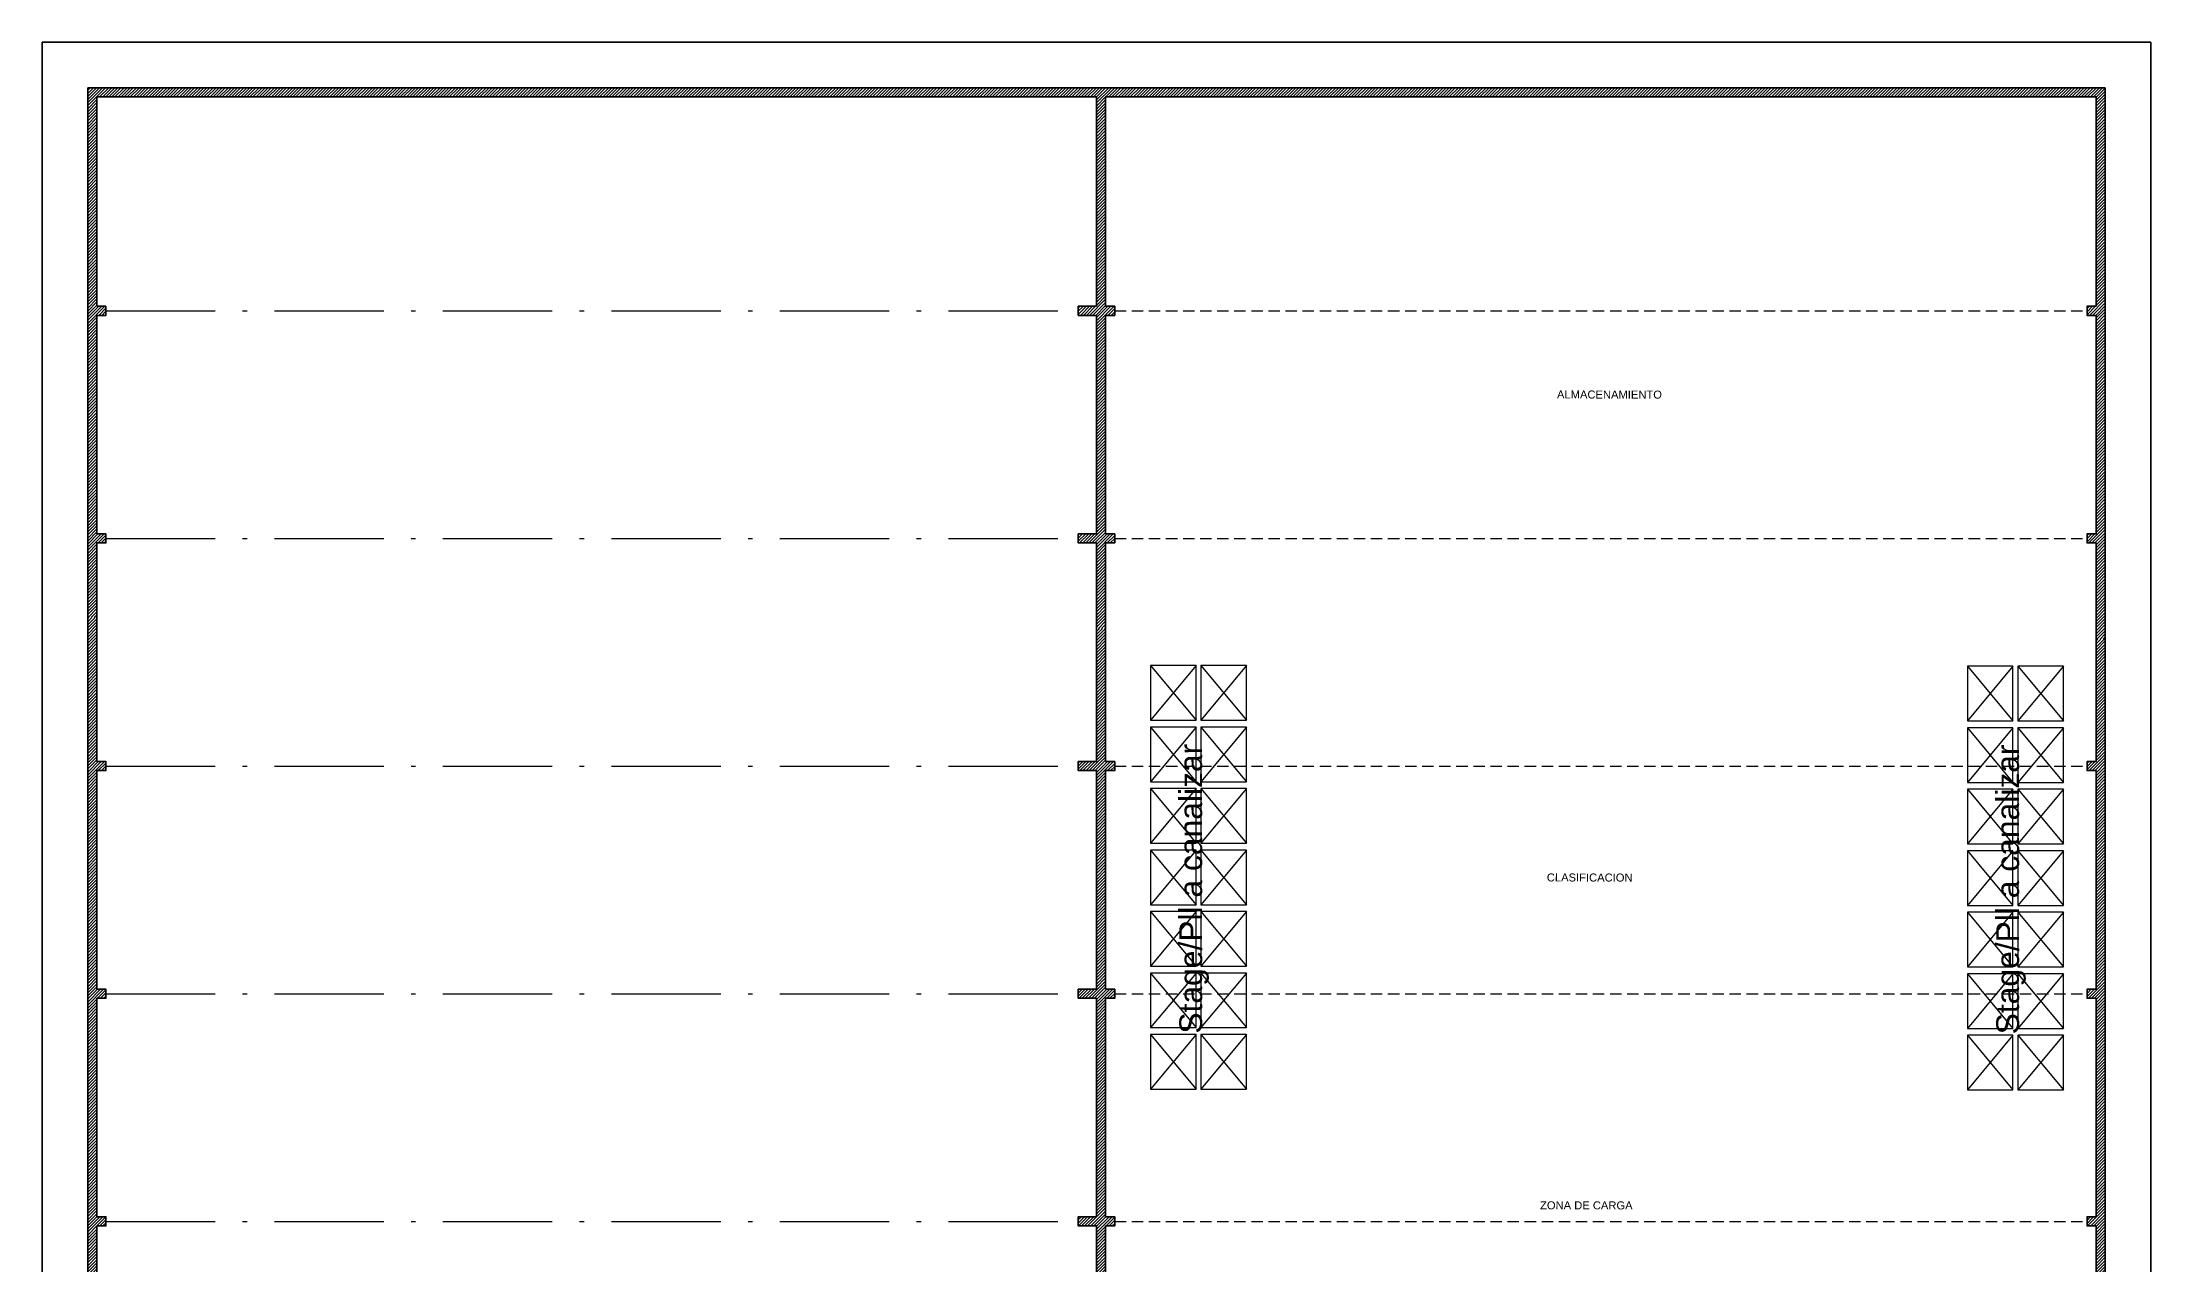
# Model space of a CAD drawing. Header units: millimetres. Extents: x 3046.5 to 3093.1, y 1438.1 to 1491.9.
# Drawn here: x 3046.66 to 3092.96, y 1465.06 to 1491.92 of the extents above; entities that cross this region are included whole.
import ezdxf

# ---------------------------------------------------------------- set-up
doc = ezdxf.new("R2010")
doc.units = ezdxf.units.MM
doc.linetypes.add('ACAD_ISO10W100', pattern=[18, 12, -3, 0, -3])
doc.linetypes.add('DASHED2', pattern=[0.375, 0.25, -0.125])
for name, color, linetype, lineweight in [('- VA- Referencias', 2, 'Continuous', 0), ('hatch muros', 10, 'Continuous', 9), ('MUROS', 4, 'Continuous', 35), ('texto', 2, 'Continuous', 9)]:
    doc.layers.add(name, color=color, linetype=linetype, lineweight=lineweight)
doc.layers.add('EQ - Pallets', color=253, linetype='Continuous')
doc.styles.get("Standard").update_dxf_attribs({"font": 'arial.ttf'})

# ---------------------------------------------------------------- blocks, each defined once
blk = doc.blocks.new('Clipboard2528')
at = {"layer": 'EQ - Pallets'}
blk.add_lwpolyline([(1.2, 1), (0, 1), (0, 0), (1.2, 0)], close=True, dxfattribs=at)
for points in [[(1.2, 1), (0, 0)], [(1.2, 0), (0, 1)]]:
    blk.add_lwpolyline(points, dxfattribs=at)

msp = doc.modelspace()

# ---------------------------------------------------------------- hatches: boundary and pattern name
at = {"layer": 'hatch muros'}
h = msp.add_hatch(dxfattribs=at)
h.set_pattern_fill('ANSI31', color=252, scale=0.015)
h.set_pattern_definition([(45, (3047.66479, 1478.805716), (-0.03367596, 0.03367596), [])])
h.paths.add_polyline_path([(3047.665, 1479.284), (3047.665, 1490.919), (3069.815, 1490.919), (3078.841, 1490.919), (3078.841, 1490.719), (3070.015, 1490.719), (3070.015, 1486.119), (3070.215, 1486.119), (3070.215, 1485.919), (3070.015, 1485.919), (3070.015, 1481.119), (3070.215, 1481.119), (3070.215, 1480.919), (3070.015, 1480.919), (3070.015, 1479.042), (3069.815, 1479.045), (3069.815, 1480.919), (3069.415, 1480.919), (3069.415, 1481.119), (3069.815, 1481.119), (3069.815, 1485.919), (3069.415, 1485.919), (3069.415, 1486.119), (3069.815, 1486.119), (3069.815, 1490.719), (3047.865, 1490.719), (3047.865, 1486.119), (3048.065, 1486.119), (3048.065, 1485.919), (3047.865, 1485.919), (3047.865, 1481.119), (3048.065, 1481.119), (3048.065, 1480.919), (3047.865, 1480.919), (3047.865, 1479.281)])
h.paths.add_polyline_path([(3091.565, 1481.019), (3091.565, 1481.119), (3091.765, 1481.119), (3091.765, 1485.919), (3091.565, 1485.919), (3091.565, 1486.119), (3091.765, 1486.119), (3091.765, 1490.719), (3078.841, 1490.719), (3078.841, 1490.919), (3091.965, 1490.919), (3091.965, 1478.806), (3091.765, 1478.808), (3091.765, 1480.919), (3091.565, 1480.919)])
h = msp.add_hatch(dxfattribs=at)
h.set_pattern_fill('ANSI31', color=252, scale=0.015)
h.set_pattern_definition([(45, (3047.66479, 1449.08229), (-0.03367596, 0.03367596), [])])
h.paths.add_polyline_path([(3069.815, 1479.045), (3069.815, 1476.119), (3069.415, 1476.119), (3069.415, 1475.919), (3069.815, 1475.919), (3069.815, 1471.119), (3069.415, 1471.119), (3069.415, 1470.919), (3069.815, 1470.919), (3069.815, 1466.119), (3069.415, 1466.119), (3069.415, 1465.919), (3069.815, 1465.919), (3069.815, 1461.119), (3069.415, 1461.119), (3069.415, 1460.919), (3069.815, 1460.919), (3069.815, 1456.119), (3069.415, 1456.119), (3069.415, 1455.919), (3069.815, 1455.919), (3069.815, 1452.524), (3070.015, 1452.541), (3070.015, 1455.919), (3070.215, 1455.919), (3070.215, 1456.119), (3070.015, 1456.119), (3070.015, 1460.919), (3070.215, 1460.919), (3070.215, 1461.119), (3070.015, 1461.119), (3070.015, 1465.919), (3070.215, 1465.919), (3070.215, 1466.119), (3070.015, 1466.119), (3070.015, 1470.919), (3070.215, 1470.919), (3070.215, 1471.119), (3070.015, 1471.119), (3070.015, 1475.919), (3070.215, 1475.919), (3070.215, 1476.119), (3070.015, 1476.119), (3070.015, 1479.042)])
h.paths.add_polyline_path([(3047.665, 1449.082), (3047.665, 1479.284), (3047.865, 1479.281), (3047.865, 1476.119), (3048.065, 1476.119), (3048.065, 1475.919), (3047.865, 1475.919), (3047.865, 1471.119), (3048.065, 1471.119), (3048.065, 1470.919), (3047.865, 1470.919), (3047.865, 1466.119), (3048.065, 1466.119), (3048.065, 1465.919), (3047.865, 1465.919), (3047.865, 1461.119), (3048.065, 1461.119), (3048.065, 1460.919), (3047.865, 1460.919), (3047.865, 1456.119), (3048.065, 1456.119), (3048.065, 1455.919), (3047.865, 1455.919), (3047.865, 1451.119), (3048.065, 1451.119), (3048.065, 1450.919), (3047.865, 1450.919), (3047.865, 1449.082)])
h.paths.add_polyline_path([(3091.765, 1478.808), (3091.965, 1478.806), (3091.965, 1449.082), (3091.765, 1449.082), (3091.765, 1450.919), (3091.565, 1450.919), (3091.565, 1451.119), (3091.765, 1451.119), (3091.765, 1455.919), (3091.565, 1455.919), (3091.565, 1456.119), (3091.765, 1456.119), (3091.765, 1460.919), (3091.565, 1460.919), (3091.565, 1461.119), (3091.765, 1461.119), (3091.765, 1465.919), (3091.565, 1465.919), (3091.565, 1466.119), (3091.765, 1466.119), (3091.765, 1470.919), (3091.565, 1470.919), (3091.565, 1471.119), (3091.765, 1471.119), (3091.765, 1475.919), (3091.565, 1475.919), (3091.565, 1476.119), (3091.765, 1476.119)])

# ---------------------------------------------------------------- linework, layer by layer
at = {"color": 2, "linetype": 'ACAD_ISO10W100', "ltscale": 0.2}
for p, q in [((3048.065, 1486.019), (3069.415, 1486.019)), ((3048.065, 1481.019), (3069.415, 1481.019)), ((3048.065, 1476.019), (3069.415, 1476.019)), ((3048.065, 1471.019), (3069.415, 1471.019)), ((3048.065, 1466.019), (3069.415, 1466.019))]:
    msp.add_line(p, q, dxfattribs=at)
at = {"color": 8, "linetype": 'DASHED2'}
for p, q in [((3070.215, 1486.019), (3091.565, 1486.019)), ((3070.215, 1481.019), (3091.565, 1481.019)), ((3070.215, 1476.019), (3091.565, 1476.019)), ((3070.215, 1471.019), (3091.565, 1471.019)), ((3070.215, 1466.019), (3091.565, 1466.019))]:
    msp.add_line(p, q, dxfattribs=at)
at = {"layer": 'MUROS', "color": 1, "ltscale": 10}
for p, q in [((3046.665, 1491.919), (3092.965, 1491.919)), ((3046.665, 1439.919), (3046.665, 1491.919)), ((3092.965, 1439.919), (3092.965, 1491.919))]:
    msp.add_line(p, q, dxfattribs=at)
at = {"layer": 'MUROS', "color": 4, "ltscale": 10}
for p, q in [((3047.665, 1490.919), (3047.665, 1440.919)), ((3047.665, 1490.919), (3047.665, 1440.919)), ((3047.665, 1440.919), (3047.665, 1490.919)), ((3047.665, 1490.919), (3069.815, 1490.919)), ((3069.815, 1490.919), (3091.965, 1490.919)), ((3091.965, 1490.919), (3091.965, 1440.919)), ((3047.865, 1486.119), (3047.865, 1490.719)), ((3047.865, 1490.719), (3069.815, 1490.719)), ((3069.815, 1486.119), (3069.815, 1490.719)), ((3070.015, 1486.119), (3070.015, 1490.719)), ((3070.015, 1490.719), (3091.765, 1490.719)), ((3091.765, 1486.119), (3091.765, 1490.719)), ((3047.865, 1481.119), (3047.865, 1485.919)), ((3069.815, 1481.119), (3069.815, 1485.919)), ((3070.015, 1481.119), (3070.015, 1485.919)), ((3091.765, 1481.119), (3091.765, 1485.919)), ((3047.865, 1476.119), (3047.865, 1480.919)), ((3069.815, 1476.119), (3069.815, 1480.919)), ((3070.015, 1476.119), (3070.015, 1480.919)), ((3091.765, 1476.119), (3091.765, 1480.919)), ((3047.865, 1471.119), (3047.865, 1475.919)), ((3069.815, 1471.119), (3069.815, 1475.919)), ((3070.015, 1471.119), (3070.015, 1475.919)), ((3091.765, 1471.119), (3091.765, 1475.919)), ((3047.865, 1466.119), (3047.865, 1470.919)), ((3069.815, 1466.119), (3069.815, 1470.919)), ((3070.015, 1466.119), (3070.015, 1470.919)), ((3091.765, 1466.119), (3091.765, 1470.919)), ((3047.865, 1461.119), (3047.865, 1465.919)), ((3069.815, 1461.119), (3069.815, 1465.919)), ((3070.015, 1461.119), (3070.015, 1465.919)), ((3091.765, 1461.119), (3091.765, 1465.919))]:
    msp.add_line(p, q, dxfattribs=at)
at = {"layer": 'MUROS'}
for p, q in [((3047.865, 1486.119), (3048.065, 1486.119)), ((3070.015, 1486.119), (3070.215, 1486.119))]:
    msp.add_line(p, q, dxfattribs=at)
at = {"layer": 'MUROS', "color": 4, "ltscale": 10}
for points in [[(3047.865, 1485.919), (3048.065, 1485.919), (3048.065, 1486.119)], [(3069.815, 1486.119), (3069.415, 1486.119), (3069.415, 1485.919), (3069.815, 1485.919)], [(3070.015, 1485.919), (3070.215, 1485.919), (3070.215, 1486.119)], [(3091.765, 1486.119), (3091.565, 1486.119), (3091.565, 1485.919), (3091.765, 1485.919)], [(3047.865, 1480.919), (3048.065, 1480.919), (3048.065, 1481.119), (3047.865, 1481.119)], [(3069.815, 1481.119), (3069.415, 1481.119), (3069.415, 1480.919), (3069.815, 1480.919)], [(3070.015, 1480.919), (3070.215, 1480.919), (3070.215, 1481.119), (3070.015, 1481.119)], [(3091.765, 1481.119), (3091.565, 1481.119), (3091.565, 1480.919), (3091.765, 1480.919)], [(3047.865, 1475.919), (3048.065, 1475.919), (3048.065, 1476.119), (3047.865, 1476.119)], [(3069.815, 1476.119), (3069.415, 1476.119), (3069.415, 1475.919), (3069.815, 1475.919)], [(3070.015, 1475.919), (3070.215, 1475.919), (3070.215, 1476.119), (3070.015, 1476.119)], [(3091.765, 1476.119), (3091.565, 1476.119), (3091.565, 1475.919), (3091.765, 1475.919)], [(3047.865, 1470.919), (3048.065, 1470.919), (3048.065, 1471.119), (3047.865, 1471.119)], [(3069.815, 1471.119), (3069.415, 1471.119), (3069.415, 1470.919), (3069.815, 1470.919)], [(3070.015, 1470.919), (3070.215, 1470.919), (3070.215, 1471.119), (3070.015, 1471.119)], [(3091.765, 1471.119), (3091.565, 1471.119), (3091.565, 1470.919), (3091.765, 1470.919)], [(3047.865, 1465.919), (3048.065, 1465.919), (3048.065, 1466.119), (3047.865, 1466.119)], [(3069.815, 1466.119), (3069.415, 1466.119), (3069.415, 1465.919), (3069.815, 1465.919)], [(3070.015, 1465.919), (3070.215, 1465.919), (3070.215, 1466.119), (3070.015, 1466.119)], [(3091.765, 1466.119), (3091.565, 1466.119), (3091.565, 1465.919), (3091.765, 1465.919)]]:
    msp.add_lwpolyline(points, dxfattribs=at)

# ---------------------------------------------------------------- block references
at = {"layer": 'EQ - Pallets', "linetype": 'Continuous', "rotation": 90}
for p in [(3072, 1477.025), (3073.107, 1477.025), (3089.937, 1477.01), (3091.044, 1477.01), (3072, 1475.675), (3073.107, 1475.675), (3089.937, 1475.66), (3091.044, 1475.66), (3072, 1474.325), (3073.107, 1474.325), (3089.937, 1474.31), (3091.044, 1474.31), (3072, 1472.974), (3073.107, 1472.974), (3089.937, 1472.959), (3091.044, 1472.959), (3072, 1471.624), (3073.107, 1471.624), (3089.937, 1471.609), (3091.044, 1471.609), (3072, 1470.274), (3073.107, 1470.274), (3089.937, 1470.259), (3091.044, 1470.259), (3072, 1468.923), (3073.107, 1468.923), (3089.937, 1468.909), (3091.044, 1468.909)]:
    msp.add_blockref('Clipboard2528', p, dxfattribs=at)

# ---------------------------------------------------------------- texts
at = {"layer": '- VA- Referencias', "char_height": 0.17568, "attachment_point": 1, "rotation": 359.92}
for s, insert in [('\\pi-0.05081;ALMACENAMIENTO', (3079.977, 1484.269)), ('\\pi0.17119;CLASIFICACION', (3079.532, 1473.661)), ('\\pi0.08233;ZONA DE CARGA', (3079.472, 1466.46))]:
    msp.add_mtext_dynamic_manual_height_columns(s, width=2.19192, gutter_width=12.5, heights=[0], dxfattribs=dict(at, insert=insert))
at = {"layer": 'texto', "char_height": 0.5, "attachment_point": 1, "rotation": 90}
for insert in [(3071.634, 1470.142, 47876.805), (3089.571, 1470.127, 47876.805)]:
    msp.add_mtext_dynamic_manual_height_columns('Stage/Pll a canalizar', width=6.60152, gutter_width=12.5, heights=[0], dxfattribs=dict(at, insert=insert))

doc.saveas('drawing.dxf')
